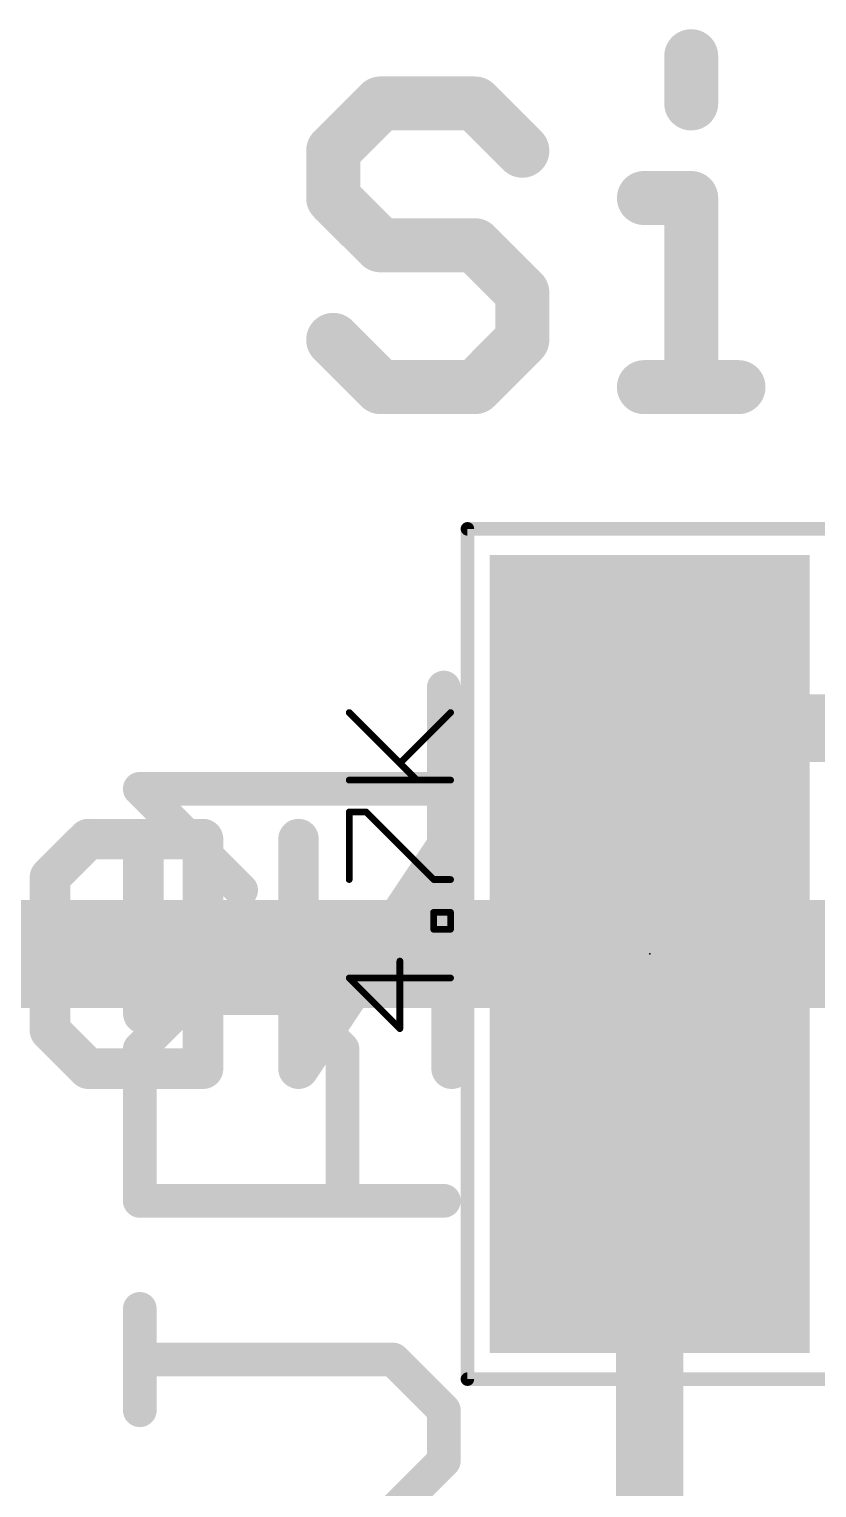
# Model space of a CAD drawing. Extents: x -33 to 74, y -9 to 23.
# Drawn here: x 2.75 to 5.71, y 9.42 to 14.91 of the extents above; entities that cross this region are included whole.
import ezdxf

# ---------------------------------------------------------------- set-up
doc = ezdxf.new("R2010")
doc.units = 0
for name, color, linetype in [('1', 12, 'CONTINUOUS'), ('16', 132, 'CONTINUOUS'), ('21', 41, 'CONTINUOUS'), ('22', 40, 'CONTINUOUS'), ('23', 53, 'CONTINUOUS'), ('25', 253, 'CONTINUOUS'), ('27', 253, 'CONTINUOUS'), ('29', 253, 'CONTINUOUS'), ('31', 253, 'CONTINUOUS'), ('35', 253, 'CONTINUOUS'), ('39', 12, 'CONTINUOUS'), ('51', 53, 'CONTINUOUS')]:
    doc.layers.add(name, color=color, linetype=linetype)

# ---------------------------------------------------------------- blocks, each defined once
blk = doc.blocks.new('RECT')
blk.add_solid([(-0.5, -0.5), (0.5, -0.5), (-0.5, 0.5), (0.5, 0.5)])

msp = doc.modelspace()

# ---------------------------------------------------------------- linework, layer by layer
at = {"layer": '1', "const_width": 0.254}
for points in [[(5.08, 12.28), (8.802, 12.28)], [(5.08, 8.4328), (5.08, 10.58)]]:
    msp.add_lwpolyline(points, dxfattribs=at)
at = {"layer": '1', "const_width": 0.127}
for points in [[(5.08, 12.3435, 1), (5.08, 12.2165)], [(5.1435, 10.58, 1), (5.0165, 10.58)]]:
    msp.add_lwpolyline(points, format="xyb", dxfattribs=at)
at = {"layer": '16', "const_width": 0.4064}
msp.add_lwpolyline([(1.27, 11.43), (6.985, 11.43)], dxfattribs=at)
at = {"layer": '21'}
for points, const_width in [([(5.2363, 14.8093), (5.2363, 14.6313)], 0.2032), ([(4.067, 14.6313), (3.889, 14.4534)], 0.2032), ([(4.4229, 14.6313), (4.067, 14.6313)], 0.2032), ([(4.6008, 14.4534), (4.4229, 14.6313)], 0.2032), ([(3.889, 14.4534), (3.889, 14.2754)], 0.2032), ([(3.889, 14.2754), (4.067, 14.0975)], 0.2032), ([(5.0584, 14.2754), (5.2363, 14.2754)], 0.2032), ([(5.2363, 14.2754), (5.2363, 13.5636)], 0.2032), ([(4.067, 14.0975), (4.4229, 14.0975)], 0.2032), ([(4.4229, 14.0975), (4.6008, 13.9195)], 0.2032), ([(4.6008, 13.9195), (4.6008, 13.7416)], 0.2032), ([(4.067, 13.5636), (3.889, 13.7416)], 0.2032), ([(4.6008, 13.7416), (4.4229, 13.5636)], 0.2032), ([(4.4229, 13.5636), (4.067, 13.5636)], 0.2032), ([(5.0584, 13.5636), (5.4143, 13.5636)], 0.2032), ([(3.1746, 11.2057), (3.1746, 11.7819)], 0.1524)]:
    msp.add_lwpolyline(points, dxfattribs=dict(at, const_width=const_width))
for points, const_width in [([(5.2871, 14.8093, 1), (5.1856, 14.8093)], 0.1016), ([(4.067, 14.6821, 1), (4.067, 14.5805)], 0.1016), ([(4.1029, 14.5954, 1), (4.031, 14.6672)], 0.1016), ([(4.4588, 14.6672, 1), (4.3869, 14.5954)], 0.1016), ([(4.4229, 14.5805, 1), (4.4229, 14.6821)], 0.1016), ([(5.1856, 14.6313, 1), (5.2871, 14.6313)], 0.1016), ([(3.9398, 14.4534, 1), (3.8382, 14.4534)], 0.1016), ([(3.8531, 14.4893, 1), (3.9249, 14.4174)], 0.1016), ([(4.5649, 14.4174, 1), (4.6367, 14.4893)], 0.1016), ([(3.9249, 14.3113, 1), (3.8531, 14.2395)], 0.1016), ([(5.0584, 14.3262, 1), (5.0584, 14.2246)], 0.1016), ([(5.2871, 14.2754, 1), (5.1856, 14.2754)], 0.1016), ([(5.2363, 14.2246, 1), (5.2363, 14.3262)], 0.1016), ([(3.8382, 14.2754, 1), (3.9398, 14.2754)], 0.1016), ([(4.067, 14.1483, 1), (4.067, 14.0467)], 0.1016), ([(4.031, 14.0615, 1), (4.1029, 14.1334)], 0.1016), ([(4.4588, 14.1334, 1), (4.3869, 14.0615)], 0.1016), ([(4.4229, 14.0467, 1), (4.4229, 14.1483)], 0.1016), ([(4.6516, 13.9195, 1), (4.55, 13.9195)], 0.1016), ([(4.5649, 13.8836, 1), (4.6367, 13.9554)], 0.1016), ([(3.9249, 13.7775, 1), (3.8531, 13.7056)], 0.1016), ([(4.6367, 13.7056, 1), (4.5649, 13.7775)], 0.1016), ([(4.55, 13.7416, 1), (4.6516, 13.7416)], 0.1016), ([(4.067, 13.6144, 1), (4.067, 13.5128)], 0.1016), ([(4.031, 13.5277, 1), (4.1029, 13.5995)], 0.1016), ([(4.3869, 13.5995, 1), (4.4588, 13.5277)], 0.1016), ([(4.4229, 13.5128, 1), (4.4229, 13.6144)], 0.1016), ([(5.0584, 13.6144, 1), (5.0584, 13.5128)], 0.1016), ([(5.4143, 13.5128, 1), (5.4143, 13.6144)], 0.1016), ([(5.1856, 13.5636, 1), (5.2871, 13.5636)], 0.1016), ([(3.2127, 11.7819, 1), (3.1365, 11.7819)], 0.0762), ([(3.1365, 11.2057, 1), (3.2127, 11.2057)], 0.0762)]:
    msp.add_lwpolyline(points, format="xyb", dxfattribs=dict(at, const_width=const_width))
at = {"layer": '22', "const_width": 0.1524}
for points in [[(2.8231, 11.7185), (2.9672, 11.8625)], [(2.9672, 11.8625), (3.3993, 11.8625)], [(3.3993, 11.8625), (3.3993, 10.9982)], [(4.3348, 11.8625), (3.7586, 10.9982)], [(3.7586, 10.9982), (3.7586, 11.8625)], [(4.3348, 10.9982), (4.3348, 11.8625)], [(4.6941, 11.7185), (4.8382, 11.8625)], [(4.8382, 11.8625), (5.1263, 11.8625)], [(5.1263, 11.8625), (5.2704, 11.7185)], [(2.8231, 11.1423), (2.8231, 11.7185)], [(5.2704, 11.7185), (5.2704, 11.1423)], [(4.6941, 11.1423), (4.6941, 11.4304)], [(4.6941, 11.4304), (4.9822, 11.4304)], [(2.9672, 10.9982), (2.8231, 11.1423)], [(4.8382, 10.9982), (4.6941, 11.1423)], [(5.2704, 11.1423), (5.1263, 10.9982)], [(3.3993, 10.9982), (2.9672, 10.9982)], [(5.1263, 10.9982), (4.8382, 10.9982)]]:
    msp.add_lwpolyline(points, dxfattribs=at)
at = {"layer": '22', "const_width": 0.0762}
for points in [[(2.9672, 11.9006, 1), (2.9672, 11.8244)], [(2.9941, 11.8356, 1), (2.9402, 11.8895)], [(3.4374, 11.8625, 1), (3.3612, 11.8625)], [(3.3993, 11.8244, 1), (3.3993, 11.9006)], [(3.7967, 11.8625, 1), (3.7205, 11.8625)], [(4.3729, 11.8625, 1), (4.2967, 11.8625)], [(4.3665, 11.8414, 1), (4.3031, 11.8837)], [(4.8382, 11.9006, 1), (4.8382, 11.8244)], [(4.8651, 11.8356, 1), (4.8112, 11.8895)], [(5.1532, 11.8895, 1), (5.0994, 11.8356)], [(5.1263, 11.8244, 1), (5.1263, 11.9006)], [(2.8612, 11.7185, 1), (2.785, 11.7185)], [(2.7962, 11.7454, 1), (2.85, 11.6915)], [(4.6672, 11.7454, 1), (4.7211, 11.6915)], [(5.3085, 11.7185, 1), (5.2323, 11.7185)], [(5.2434, 11.6915, 1), (5.2973, 11.7454)], [(4.7322, 11.4304, 1), (4.656, 11.4304)], [(4.6941, 11.4685, 1), (4.6941, 11.3923)], [(4.9822, 11.3923, 1), (4.9822, 11.4685)], [(2.85, 11.1692, 1), (2.7962, 11.1153)], [(4.7211, 11.1692, 1), (4.6672, 11.1153)], [(5.2973, 11.1153, 1), (5.2434, 11.1692)], [(2.785, 11.1423, 1), (2.8612, 11.1423)], [(4.656, 11.1423, 1), (4.7322, 11.1423)], [(5.2323, 11.1423, 1), (5.3085, 11.1423)], [(2.9672, 11.0363, 1), (2.9672, 10.9601)], [(2.9402, 10.9713, 1), (2.9941, 11.0251)], [(3.3612, 10.9982, 1), (3.4374, 10.9982)], [(3.3993, 10.9601, 1), (3.3993, 11.0363)], [(3.7269, 11.0193, 1), (3.7903, 10.9771)], [(3.7205, 10.9982, 1), (3.7967, 10.9982)], [(4.2967, 10.9982, 1), (4.3729, 10.9982)], [(4.8382, 11.0363, 1), (4.8382, 10.9601)], [(4.8112, 10.9713, 1), (4.8651, 11.0251)], [(5.0994, 11.0251, 1), (5.1532, 10.9713)], [(5.1263, 10.9601, 1), (5.1263, 11.0363)]]:
    msp.add_lwpolyline(points, format="xyb", dxfattribs=at)
at = {"layer": '23'}
msp.add_point((5.08, 11.43), dxfattribs=at)
at = {"layer": '25', "const_width": 0.127}
for points in [[(4.3053, 11.6703), (4.3053, 12.4329)], [(3.5427, 11.6703), (3.1613, 12.0516)], [(3.1613, 12.0516), (4.3053, 12.0516)], [(3.1613, 11.0729), (3.352, 11.2636)], [(3.352, 11.2636), (3.7333, 11.2636)], [(3.7333, 11.2636), (3.924, 11.0729)], [(3.1613, 10.5009), (3.1613, 11.0729)], [(3.924, 11.0729), (3.924, 10.5009)], [(4.3053, 10.5009), (3.1613, 10.5009)], [(3.1613, 9.7128), (3.1613, 10.0942)], [(4.1146, 9.9035), (3.1613, 9.9035)], [(4.3053, 9.7128), (4.1146, 9.9035)], [(4.3053, 9.5222), (4.3053, 9.7128)], [(4.1146, 9.3315), (4.3053, 9.5222)]]:
    msp.add_lwpolyline(points, dxfattribs=at)
at = {"layer": '25', "const_width": 0.0635}
for points in [[(4.337, 12.4329, 1), (4.2736, 12.4329)], [(3.1613, 12.0834, 1), (3.1613, 12.0199)], [(3.1838, 12.0741, 1), (3.1389, 12.0292)], [(4.3053, 12.0199, 1), (4.3053, 12.0834)], [(3.5202, 11.6478, 1), (3.5651, 11.6927)], [(4.2736, 11.6703, 1), (4.337, 11.6703)], [(3.352, 11.2953, 1), (3.352, 11.2318)], [(3.3744, 11.2411, 1), (3.3295, 11.286)], [(3.7558, 11.286, 1), (3.7109, 11.2411)], [(3.7333, 11.2318, 1), (3.7333, 11.2953)], [(3.1931, 11.0729, 1), (3.1296, 11.0729)], [(3.1389, 11.0953, 1), (3.1838, 11.0504)], [(3.9557, 11.0729, 1), (3.8922, 11.0729)], [(3.9015, 11.0504, 1), (3.9464, 11.0953)], [(3.1613, 10.5327, 1), (3.1613, 10.4691)], [(4.3053, 10.4691, 1), (4.3053, 10.5327)], [(3.1296, 10.5009, 1), (3.1931, 10.5009)], [(3.8922, 10.5009, 1), (3.9557, 10.5009)], [(3.1931, 10.0942, 1), (3.1296, 10.0942)], [(3.1613, 9.9352, 1), (3.1613, 9.8717)], [(4.1371, 9.9259, 1), (4.0922, 9.881)], [(4.1146, 9.8717, 1), (4.1146, 9.9352)], [(4.337, 9.7128, 1), (4.2736, 9.7128)], [(3.1296, 9.7128, 1), (3.1931, 9.7128)], [(4.2828, 9.6904, 1), (4.3278, 9.7353)], [(4.2736, 9.5222, 1), (4.337, 9.5222)], [(4.3278, 9.4997, 1), (4.2828, 9.5446)]]:
    msp.add_lwpolyline(points, format="xyb", dxfattribs=at)
at = {"layer": '27', "const_width": 0.0254}
for points in [[(4.2036, 12.0845), (3.9494, 12.3387)], [(4.14, 12.148), (4.3307, 12.3387)], [(3.9494, 12.0845), (4.3307, 12.0845)], [(3.9494, 11.7103), (3.9494, 11.9645)], [(3.9494, 11.9645), (4.0129, 11.9645)], [(4.0129, 11.9645), (4.2671, 11.7103)], [(4.2671, 11.7103), (4.3307, 11.7103)], [(4.2671, 11.5232), (4.2671, 11.5867)], [(4.2671, 11.5867), (4.3307, 11.5867)], [(4.3307, 11.5867), (4.3307, 11.5232)], [(4.3307, 11.5232), (4.2671, 11.5232)], [(4.14, 11.149), (4.14, 11.4032)], [(4.3307, 11.3396), (3.9494, 11.3396)], [(3.9494, 11.3396), (4.14, 11.149)]]:
    msp.add_lwpolyline(points, dxfattribs=at)
at = {"layer": '27', "const_width": 0.0127}
for points in [[(3.9539, 12.3432, 1), (3.9449, 12.3342)], [(4.3352, 12.3342, 1), (4.3262, 12.3432)], [(4.1355, 12.1525, 1), (4.1445, 12.1436)], [(3.9494, 12.0908, 1), (3.9494, 12.0781)], [(4.1991, 12.08, 1), (4.2081, 12.089)], [(4.3307, 12.0781, 1), (4.3307, 12.0908)], [(3.9557, 11.9645, 1), (3.943, 11.9645)], [(3.9494, 11.9709, 1), (3.9494, 11.9582)], [(4.0174, 11.969, 1), (4.0084, 11.96)], [(4.0129, 11.9582, 1), (4.0129, 11.9709)], [(3.943, 11.7103, 1), (3.9557, 11.7103)], [(4.2671, 11.7166, 1), (4.2671, 11.7039)], [(4.2627, 11.7058, 1), (4.2716, 11.7148)], [(4.3307, 11.7039, 1), (4.3307, 11.7166)], [(4.2735, 11.5867, 1), (4.2608, 11.5867)], [(4.2671, 11.5931, 1), (4.2671, 11.5804)], [(4.3371, 11.5867, 1), (4.3243, 11.5867)], [(4.3307, 11.5804, 1), (4.3307, 11.5931)], [(4.2671, 11.5295, 1), (4.2671, 11.5168)], [(4.2608, 11.5232, 1), (4.2735, 11.5232)], [(4.3243, 11.5232, 1), (4.3371, 11.5232)], [(4.3307, 11.5168, 1), (4.3307, 11.5295)], [(4.1464, 11.4032, 1), (4.1337, 11.4032)], [(3.9494, 11.346, 1), (3.9494, 11.3333)], [(3.9539, 11.3441, 1), (3.9449, 11.3351)], [(4.3307, 11.3333, 1), (4.3307, 11.346)], [(4.1337, 11.149, 1), (4.1464, 11.149)], [(4.1355, 11.1445, 1), (4.1445, 11.1535)]]:
    msp.add_lwpolyline(points, format="xyb", dxfattribs=at)
at = {"layer": '39', "const_width": 0.0508}
for points in [[(4.3942, 9.8298), (4.3942, 13.0302)], [(4.3942, 13.0302), (5.7658, 13.0302)], [(5.7658, 9.8298), (4.3942, 9.8298)]]:
    msp.add_lwpolyline(points, dxfattribs=at)
at = {"layer": '39', "const_width": 0.0254}
for points in [[(4.4069, 13.0302, 1), (4.3815, 13.0302)], [(4.3942, 13.0429, 1), (4.3942, 13.0175)], [(4.3942, 9.8425, 1), (4.3942, 9.8171)], [(4.3815, 9.8298, 1), (4.4069, 9.8298)]]:
    msp.add_lwpolyline(points, format="xyb", dxfattribs=at)
at = {"layer": '51', "const_width": 0.1016}
for points in [[(4.661, 11.786), (4.661, 11.074)], [(5.512, 11.786), (5.512, 11.074)]]:
    msp.add_lwpolyline(points, dxfattribs=at)
at = {"layer": '51', "const_width": 0.0508}
for points in [[(4.6864, 11.786, 1), (4.6356, 11.786)], [(5.5374, 11.786, 1), (5.4866, 11.786)], [(4.6356, 11.074, 1), (4.6864, 11.074)], [(5.4866, 11.074, 1), (5.5374, 11.074)]]:
    msp.add_lwpolyline(points, format="xyb", dxfattribs=at)

# ---------------------------------------------------------------- block references
at = {"layer": '1', "xscale": 1.1, "rotation": 270}
for p in [(5.08, 12.28), (5.08, 10.58)]:
    msp.add_blockref('RECT', p, dxfattribs=at)
at = {"layer": '21', "xscale": 0.381, "yscale": 0.762, "rotation": 270}
msp.add_blockref('RECT', (5.08, 11.43), dxfattribs=at)
at = {"layer": '29', "xscale": 1.3032, "yscale": 1.2032, "rotation": 270}
for p in [(5.08, 12.28), (5.08, 10.58)]:
    msp.add_blockref('RECT', p, dxfattribs=at)
at = {"layer": '31', "xscale": 1.1, "rotation": 270}
for p in [(5.08, 12.28), (5.08, 10.58)]:
    msp.add_blockref('RECT', p, dxfattribs=at)
at = {"layer": '35', "xscale": 0.3998, "yscale": 0.6, "rotation": 270}
msp.add_blockref('RECT', (5.08, 11.43), dxfattribs=at)
at = {"layer": '51', "xscale": 0.5001, "yscale": 0.95, "rotation": 270}
for p in [(5.0851, 12.0182), (5.0851, 10.8498)]:
    msp.add_blockref('RECT', p, dxfattribs=at)

doc.saveas('drawing.dxf')
